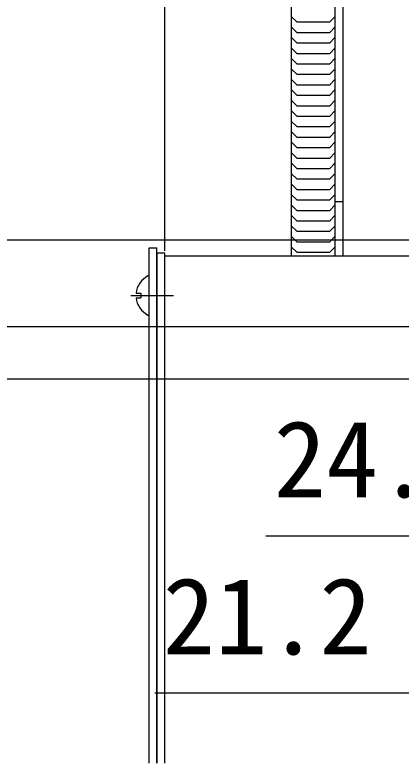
# Model space of a CAD drawing. Units: millimetres, scale not verified. Extents: x -875 to 875, y -1304 to 1297.
# Drawn here: x -591.8 to -518.1, y -479.6 to -336.7 of the extents above; entities that cross this region are included whole.
import ezdxf
from ezdxf.enums import TextEntityAlignment as Align

# ---------------------------------------------------------------- set-up
doc = ezdxf.new("R2010")
doc.units = ezdxf.units.MM
doc.header["$LTSCALE"] = 8
for name, color, linetype in [('0-4_YKK_12', 2, 'Continuous'), ('0-5_YKK_13', 4, 'Continuous'), ('0-7_YKK_D', 6, 'Continuous')]:
    doc.layers.add(name, color=color, linetype=linetype)
doc.styles.add('ＭＳ ゴシック', font='')
doc.styles.get('ＭＳ ゴシック').set_extended_font_data('MS Gothic')

msp = doc.modelspace()

# ---------------------------------------------------------------- linework, layer by layer
at = {"layer": '0-4_YKK_12'}
for p, q in [((-563.201, -479.574), (-563.201, -382.757)), ((-508.201, -382.757), (-563.2, -382.757)), ((-569.701, -390.257), (-561.541, -390.257))]:
    msp.add_line(p, q, dxfattribs=at)
at = {"layer": '0-5_YKK_13'}
for p, q in [((-530.701, -282.865), (-530.701, -382.757)), ((-529.201, -282.865), (-529.201, -382.757)), ((-539.001, -382.757), (-539.001, -287.999)), ((-539.001, -336.999), (-538.001, -337.999)), ((-530.701, -336.999), (-531.701, -337.999)), ((-538.001, -337.999), (-531.701, -337.999)), ((-539.001, -338.999), (-538.001, -339.999)), ((-538.001, -339.999), (-531.701, -339.999)), ((-530.701, -338.999), (-531.701, -339.999)), ((-539.001, -340.999), (-538.001, -341.999)), ((-530.701, -340.999), (-531.701, -341.999)), ((-538.001, -341.999), (-531.701, -341.999)), ((-539.001, -342.999), (-538.001, -343.999)), ((-538.001, -343.999), (-531.701, -343.999)), ((-530.701, -342.999), (-531.701, -343.999)), ((-539.001, -344.999), (-538.001, -345.999)), ((-530.701, -344.999), (-531.701, -345.999)), ((-539.001, -346.999), (-538.001, -347.999)), ((-538.001, -345.999), (-531.701, -345.999)), ((-530.701, -346.999), (-531.701, -347.999)), ((-538.001, -347.999), (-531.701, -347.999)), ((-539.001, -348.999), (-538.001, -349.999)), ((-538.001, -349.999), (-531.701, -349.999)), ((-530.701, -348.999), (-531.701, -349.999)), ((-539.001, -350.999), (-538.001, -351.999)), ((-530.701, -350.999), (-531.701, -351.999)), ((-538.001, -351.999), (-531.701, -351.999)), ((-539.001, -352.999), (-538.001, -353.999)), ((-538.001, -353.999), (-531.701, -353.999)), ((-530.701, -352.999), (-531.701, -353.999)), ((-539.001, -354.999), (-538.001, -355.999)), ((-530.701, -354.999), (-531.701, -355.999)), ((-539.001, -356.999), (-538.001, -357.999)), ((-538.001, -355.999), (-531.701, -355.999)), ((-530.701, -356.999), (-531.701, -357.999)), ((-538.001, -357.999), (-531.701, -357.999)), ((-539.001, -358.999), (-538.001, -359.999)), ((-538.001, -359.999), (-531.701, -359.999)), ((-530.701, -358.999), (-531.701, -359.999)), ((-539.001, -360.999), (-538.001, -361.999)), ((-530.701, -360.999), (-531.701, -361.999)), ((-538.001, -361.999), (-531.701, -361.999)), ((-539.001, -362.999), (-538.001, -363.999)), ((-538.001, -363.999), (-531.701, -363.999)), ((-530.701, -362.999), (-531.701, -363.999)), ((-539.001, -364.999), (-538.001, -365.999)), ((-530.701, -364.999), (-531.701, -365.999)), ((-539.001, -366.999), (-538.001, -367.999)), ((-538.001, -365.999), (-531.701, -365.999)), ((-530.701, -366.999), (-531.701, -367.999)), ((-538.001, -367.999), (-531.701, -367.999)), ((-539.001, -368.999), (-538.001, -369.999)), ((-538.001, -369.999), (-531.701, -369.999)), ((-530.701, -368.999), (-531.701, -369.999)), ((-539.001, -370.999), (-538.001, -371.999)), ((-530.701, -370.999), (-531.701, -371.999)), ((-538.001, -371.999), (-531.701, -371.999)), ((-529.201, -372.39), (-530.701, -372.39)), ((-539.001, -372.999), (-538.001, -373.999)), ((-538.001, -373.999), (-531.701, -373.999)), ((-530.701, -372.999), (-531.701, -373.999)), ((-539.001, -374.999), (-538.001, -375.999)), ((-530.701, -374.999), (-531.701, -375.999)), ((-539.001, -376.999), (-538.001, -377.999)), ((-538.001, -375.999), (-531.701, -375.999)), ((-530.701, -376.999), (-531.701, -377.999)), ((-538.001, -377.999), (-531.701, -377.999)), ((-539.001, -378.999), (-538.001, -379.999)), ((-538.001, -379.999), (-531.701, -379.999)), ((-530.701, -378.999), (-531.701, -379.999)), ((-566.201, -381.177), (-564.701, -381.177)), ((-566.201, -479.574), (-566.201, -381.177)), ((-564.701, -479.574), (-564.701, -381.177)), ((-539.001, -380.999), (-538.001, -381.999)), ((-530.701, -380.999), (-531.701, -381.999)), ((-538.001, -381.999), (-531.701, -381.999)), ((-566.201, -393.853), (-566.201, -386.661)), ((-568.679, -390.682), (-567.801, -390.682))]:
    msp.add_line(p, q, dxfattribs=at)
for points in [[(-563.201, -479.574), (-563.201, -382.177), (-564.701, -382.177), (-564.701, -479.574)], [(-568.679, -389.832), (-567.801, -389.832), (-567.801, -390.682)]]:
    msp.add_lwpolyline(points, dxfattribs=at)
for centre, radius, start, end in [((-564.501, -390.257), 4.2, 117.28096, 174.19227), ((-566.355, -386.661), 0.154, 0, 117.28096), ((-564.501, -390.257), 4.2, 185.80773, 242.71904), ((-566.355, -393.853), 0.154, 242.71904, 0)]:
    msp.add_arc(centre, radius, start, end, dxfattribs=at)
at = {"layer": '0-7_YKK_D'}
for p, q in [((-563.201, -381.757), (-563.201, -126.286)), ((-563.201, -381.757), (-563.201, -166.286)), ((-508.201, -379.717), (-733.887, -379.717)), ((-508.201, -379.717), (-733.887, -379.717)), ((-480.501, -396.217), (-693.887, -396.217)), ((-487.701, -406.217), (-733.887, -406.217)), ((-487.701, -406.217), (-693.887, -406.217))]:
    msp.add_line(p, q, dxfattribs=at)
for points in [[(-462.701, -436.217), (-487.001, -436.217), (-543.892, -436.217)], [(-487.001, -466.217), (-508.201, -466.217), (-565.092, -466.217)]]:
    msp.add_lwpolyline(points, dxfattribs=at)

# ---------------------------------------------------------------- texts
at = {"layer": '0-7_YKK_D', "style": 'ＭＳ ゴシック'}
for s, p in [('24.3', (-542.369, -433.217)), ('21.2', (-563.569, -463.217))]:
    msp.add_text(s, height=14.66, dxfattribs=at).set_placement(p, align=Align.BOTTOM_LEFT)

doc.saveas('drawing.dxf')
